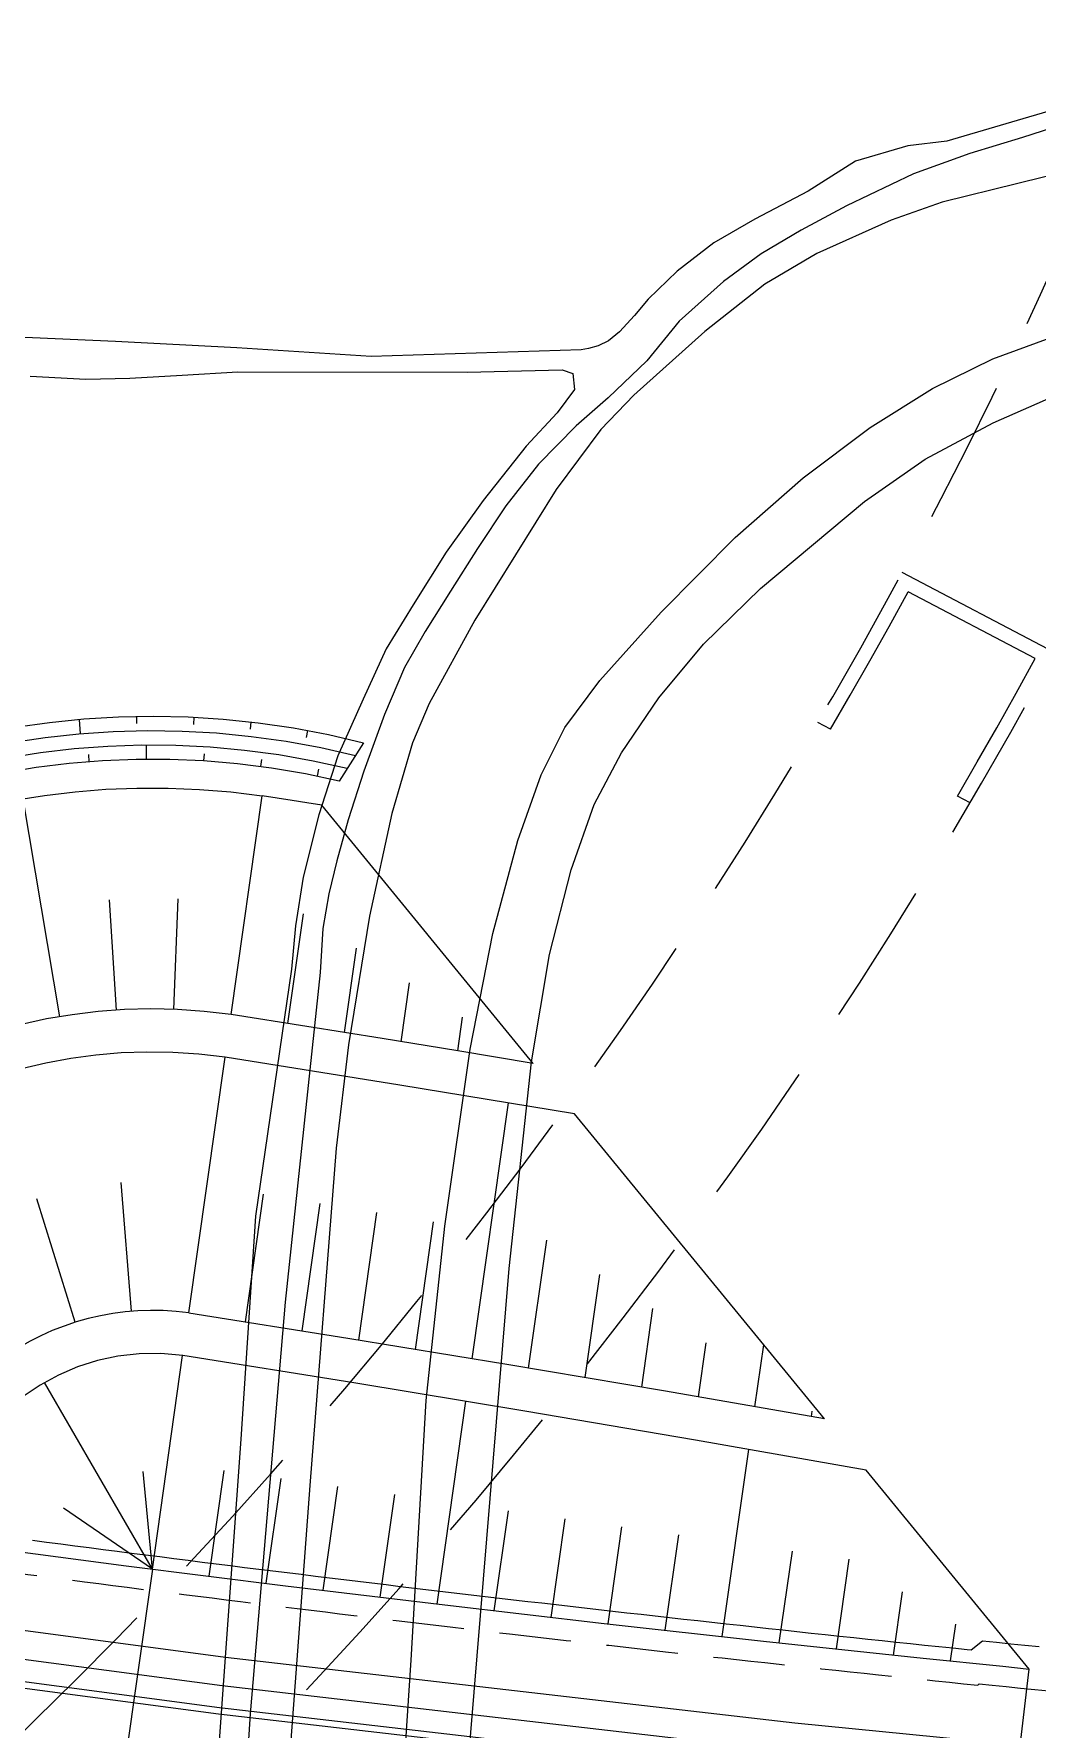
# Model space of a CAD drawing. Header units: millimetres. Extents: x 9574 to 10370, y 1103 to 1809.
# Drawn here: x 9836.4 to 9871.4, y 1485.6 to 1544.6 of the extents above; entities that cross this region are included whole.
import ezdxf
from ezdxf.xclip import XClip

# ---------------------------------------------------------------- set-up
doc = ezdxf.new("R2010")
doc.units = ezdxf.units.MM
doc.header["$LTSCALE"] = 10
doc.header["$MEASUREMENT"] = 0
doc.header["$XCLIPFRAME"] = 2
for name, pattern in [('DASHED', [0.75, 0.5, -0.25]), ('DASHEDX2', [1.5, 1, -0.5]), ('HIDDEN', [0.375, 0.25, -0.125])]:
    doc.linetypes.add(name, pattern=pattern)
for name, color, linetype in [('TN-CABL', 4, 'Continuous'), ('TZ-BASE', 253, 'Continuous'), ('TZ-CABL', 4, 'Continuous')]:
    doc.layers.add(name, color=color, linetype=linetype)
doc.linetypes.add('ZIGZAG', pattern='A,0.0001,-0.2,[131,ltypeshp.shx,S=0.2,R=0,X=-0.2,Y=0],-0.4,[131,ltypeshp.shx,S=0.2,R=180,X=0.2,Y=0],-0.2', length=0.8001)

# ---------------------------------------------------------------- blocks, each defined once
blk = doc.blocks.new('jd-fgjfjfjfjazdf2gs')
at = {"layer": 'TZ-BASE', "linetype": 'DASHEDX2'}
for p, q in [((225.577, -2.395), (220.266, 0.397)), ((224.897, -2.602), (220.471, -0.275)), ((217.763, -5.066), (217.32, -4.833)), ((222.636, -7.628), (222.193, -7.395))]:
    blk.add_line(p, q, dxfattribs=at)
at = {"layer": 'TZ-BASE'}
for p, q in [((191.573, -4.721), (191.616, -5.219)), ((193.57, -4.616), (193.574, -4.866)), ((195.569, -4.645), (195.557, -4.895)), ((197.562, -4.809), (197.533, -5.058)), ((199.539, -5.107), (199.494, -5.353)), ((193.925, -6.111), (193.922, -5.611)), ((201.487, -5.536), (200.643, -6.873)), ((191.927, -6.196), (191.908, -5.947)), ((195.924, -6.168), (195.94, -5.918)), ((197.914, -6.366), (197.947, -6.118)), ((199.884, -6.704), (199.936, -6.459)), ((190.897, -15.081), (189.621, -7.486)), ((192.883, -14.851), (192.637, -11.008)), ((194.882, -14.826), (195.031, -10.978)), ((193.401, -25.342), (193.036, -20.856)), ((191.441, -25.723), (190.098, -21.428)), ((222.673, -37.137), (223.06, -36.825)), ((222.899, -38.367), (222.954, -38.322)), ((223.119, -51.074), (224.693, -37.805))]:
    blk.add_line(p, q, dxfattribs=at)
at = {"layer": 'TZ-BASE', "ltscale": 10}
for p, q in [((196.873, -15.005), (197.957, -7.381)), ((207.406, -16.705), (200.035, -7.709)), ((198.849, -15.317), (199.393, -11.49)), ((200.824, -15.632), (201.242, -12.693)), ((202.799, -15.95), (203.091, -13.897)), ((204.774, -16.271), (204.94, -15.1)), ((195.396, -25.402), (196.662, -16.49)), ((205.27, -26.994), (206.537, -18.081)), ((217.554, -29.091), (208.848, -18.466)), ((197.371, -25.714), (198.003, -21.266)), ((199.347, -26.029), (199.978, -21.586)), ((201.321, -26.347), (201.953, -21.906)), ((203.296, -26.669), (203.927, -22.226)), ((207.243, -27.322), (207.877, -22.866)), ((209.216, -27.654), (209.727, -24.056)), ((211.189, -27.988), (211.578, -25.247)), ((213.161, -28.326), (213.429, -26.438)), ((215.132, -28.668), (215.439, -26.51)), ((194.128, -34.322), (195.184, -26.887)), ((194.128, -34.322), (190.366, -27.825)), ((204.055, -35.541), (205.059, -28.479)), ((217.103, -29.012), (217.131, -28.819)), ((213.994, -36.677), (214.921, -30.153)), ((194.128, -34.322), (193.805, -30.929)), ((196.112, -34.572), (196.636, -30.886)), ((198.097, -34.82), (198.616, -31.167)), ((224.693, -37.805), (219.013, -30.872)), ((200.083, -35.063), (200.597, -31.448)), ((202.069, -35.304), (202.577, -31.729)), ((194.128, -34.322), (191.035, -32.198)), ((206.042, -35.775), (206.537, -32.291)), ((208.029, -36.005), (208.517, -32.572)), ((210.017, -36.232), (210.497, -32.853)), ((212.005, -36.456), (212.477, -33.134)), ((215.983, -36.894), (216.438, -33.696)), ((217.973, -37.108), (218.418, -33.977)), ((194.128, -34.322), (192.247, -47.551)), ((219.963, -37.318), (220.277, -35.111)), ((221.954, -37.525), (222.136, -36.245))]:
    blk.add_line(p, q, dxfattribs=at)
at = {"layer": 'TZ-BASE'}
for points, elevation in [([(229.571, 15.248), (221.662, 13.297), (219.876, 12.677), (217.287, 11.515), (215.481, 10.442), (213.391, 8.797), (210.911, 6.573), (209.76, 5.375), (208.205, 3.292), (205.365, -1.268), (203.781, -4.167), (203.197, -5.535), (202.475, -8.002), (201.698, -11.574), (200.962, -16.063), (200.535, -19.665), (199.613, -31.411), (198.407, -47.604), (197.335, -58.289), (195.119, -77.689), (192.913, -98.472)], 36), ([(199.089, -85.23), (199.751, -73.237), (200.626, -64.405), (202.568, -46.308), (203.146, -37.496), (203.671, -28.448), (204.321, -22.382), (205.204, -16.205), (205.999, -12.179), (206.864, -8.939), (207.682, -6.653), (208.507, -5.007), (209.727, -3.37), (211.864, -0.983), (214.444, 1.616), (216.812, 3.689), (219.149, 5.445), (221.322, 6.807), (223.424, 7.837), (225.773, 8.698)], 39), ([(201.009, -91.398), (201.907, -79.15), (205.005, -42.686), (206.565, -23.85), (207.346, -16.655), (207.968, -12.914), (208.721, -9.967), (209.533, -7.689), (210.483, -5.881), (211.786, -3.973), (213.344, -2.1), (215.326, -0.16), (218.953, 2.869), (221.061, 4.348), (223.442, 5.609), (226.509, 6.961)], 40)]:
    blk.add_lwpolyline(points, dxfattribs=dict(at, elevation=elevation))
for points in [[(0.608, 2.03), (0.962, 1.921), (20.17, -3.648), (39.469, -8.896), (58.853, -13.82), (78.317, -18.421), (97.854, -22.695), (117.461, -26.643), (137.13, -30.263), (156.857, -33.553), (176.637, -36.514), (196.463, -39.144), (216.33, -41.443), (236.233, -43.409)], [(189.948, -33.32), (190.441, -33.384), (190.934, -33.448), (191.427, -33.512), (191.92, -33.576), (192.413, -33.639), (192.905, -33.702), (193.398, -33.765), (193.892, -33.828), (194.385, -33.891), (194.878, -33.953), (195.371, -34.016), (195.864, -34.078), (196.357, -34.14), (196.85, -34.201), (197.343, -34.263), (197.837, -34.324), (198.33, -34.385), (198.823, -34.446), (199.317, -34.506), (199.81, -34.567), (200.303, -34.627), (200.797, -34.687), (201.29, -34.747), (201.784, -34.806), (202.277, -34.866), (202.771, -34.925), (203.264, -34.984), (203.758, -35.042), (204.251, -35.101), (204.745, -35.159), (205.238, -35.217), (205.732, -35.275), (206.226, -35.333), (206.719, -35.391), (207.213, -35.448), (207.707, -35.505), (208.201, -35.562), (208.694, -35.619), (209.188, -35.675), (209.682, -35.731), (210.176, -35.787), (210.67, -35.843), (211.164, -35.899), (211.658, -35.954), (212.151, -36.01), (212.645, -36.065), (213.139, -36.12), (213.633, -36.174), (214.127, -36.229), (214.622, -36.283), (215.116, -36.337), (215.61, -36.391), (216.104, -36.444), (216.598, -36.498), (217.092, -36.551), (217.586, -36.604), (218.081, -36.657), (218.575, -36.709), (219.069, -36.762), (219.563, -36.814), (220.058, -36.866), (220.552, -36.917), (221.046, -36.969), (221.541, -37.02), (222.035, -37.071), (222.529, -37.122), (222.673, -37.137)], [(223.057, -36.825), (223.06, -36.825), (223.554, -36.875), (224.048, -36.926), (224.543, -36.976), (225.037, -37.026)]]:
    blk.add_lwpolyline(points, dxfattribs=at)
for points in [[(117.243, -9.115), (139.298, -14.272), (158.582, -18.147), (158.648, -18.157), (168.268, -19.703, -0.338871), (201.487, -5.536)], [(117.535, -9.697), (139.192, -14.76), (158.493, -18.639), (158.569, -18.651), (168.534, -20.253, -0.340625), (201.205, -5.981), (201.206, -5.982)], [(117.826, -10.279), (139.086, -15.249), (158.405, -19.131), (158.49, -19.145), (168.805, -20.803, -0.342441), (200.924, -6.426), (200.925, -6.427)], [(119.528, -12.217), (138.767, -16.715), (158.138, -20.607), (158.252, -20.626), (169.646, -22.457, -0.326127), (197.957, -7.381)], [(200.035, -7.709, 0.000426), (197.957, -7.381)]]:
    blk.add_lwpolyline(points, format="xyb", dxfattribs=at)
at = {"layer": 'TZ-BASE', "ltscale": 10}
for points in [[(200.643, -6.873, 0.34432), (169.08, -21.353), (158.41, -19.638), (158.316, -19.623), (138.98, -15.738), (118.118, -10.86)], [(176.585, -31.961, 0.009375), (220.997, -37.426, 0.000778), (224.693, -37.805, 0.000778)]]:
    blk.add_lwpolyline(points, format="xyb", dxfattribs=at)
at = {"layer": 'TZ-BASE', "flags": 128}
for points in [[(196.662, -16.49, 0.411384), (176.331, -31.608)], [(195.396, -25.402, 0.414214), (185.218, -33.047)]]:
    blk.add_lwpolyline(points, format="xyb", dxfattribs=at)
at = {"layer": 'TZ-BASE', "linetype": 'HIDDEN', "flags": 128}
for points in [[(176.48, -32.694), (176.482, -32.694), (176.975, -32.764), (177.468, -32.834), (177.96, -32.903), (178.453, -32.973), (178.946, -33.042), (179.438, -33.111), (179.931, -33.179), (180.424, -33.248), (180.917, -33.316), (181.41, -33.384), (181.902, -33.452), (182.395, -33.52), (182.888, -33.587), (183.381, -33.654), (183.874, -33.721), (184.367, -33.788), (184.86, -33.855), (185.353, -33.921), (185.846, -33.987), (186.34, -34.053), (186.833, -34.119), (187.326, -34.185), (187.819, -34.25), (188.312, -34.315), (188.806, -34.38), (189.299, -34.445), (189.792, -34.51), (190.286, -34.574), (190.779, -34.638), (191.272, -34.702), (191.766, -34.766), (192.259, -34.829), (192.753, -34.893), (193.246, -34.956), (193.74, -35.019), (194.233, -35.081), (194.727, -35.144), (195.221, -35.206), (195.714, -35.268), (196.208, -35.33), (196.701, -35.392), (197.195, -35.453), (197.689, -35.515), (198.183, -35.576), (198.676, -35.637), (199.17, -35.697), (199.664, -35.758), (200.158, -35.818), (200.652, -35.878), (201.146, -35.938), (201.64, -35.997), (202.134, -36.057), (202.628, -36.116), (203.122, -36.175), (203.616, -36.234), (204.11, -36.293), (204.604, -36.351), (205.098, -36.409), (205.592, -36.467), (206.086, -36.525), (206.58, -36.582), (207.075, -36.64), (207.569, -36.697), (208.063, -36.754), (208.557, -36.811), (209.052, -36.867), (209.546, -36.924), (210.04, -36.98), (210.535, -37.036), (211.029, -37.091), (211.524, -37.147), (212.018, -37.202), (212.513, -37.257), (213.007, -37.312), (213.502, -37.367), (213.996, -37.421), (214.491, -37.476), (214.985, -37.53), (215.48, -37.584), (215.974, -37.637), (216.469, -37.691), (216.964, -37.744), (217.458, -37.797), (217.953, -37.85), (218.448, -37.902), (218.943, -37.955), (219.437, -38.007), (219.932, -38.059), (220.427, -38.111), (220.922, -38.162), (221.417, -38.214), (221.912, -38.265), (222.407, -38.316), (222.899, -38.367)], [(222.954, -38.322), (223.401, -38.368), (223.896, -38.418), (224.391, -38.468), (224.886, -38.518), (225.381, -38.568), (225.876, -38.617), (226.371, -38.667), (226.867, -38.716), (227.362, -38.765), (227.857, -38.813), (228.352, -38.862), (228.847, -38.91), (229.342, -38.958), (229.837, -39.006), (230.333, -39.054), (230.828, -39.101), (231.323, -39.149), (231.818, -39.196), (232.314, -39.242), (232.809, -39.289), (233.304, -39.336), (233.8, -39.382), (234.295, -39.428), (234.79, -39.474), (235.286, -39.519), (235.781, -39.565), (236.277, -39.61), (236.772, -39.655), (237.268, -39.7), (237.763, -39.744), (238.259, -39.789), (238.754, -39.833), (239.25, -39.877), (239.745, -39.92), (240.241, -39.964), (240.737, -40.007), (241.232, -40.05), (241.728, -40.093), (242.224, -40.136), (242.719, -40.179), (243.215, -40.221), (243.711, -40.263), (244.206, -40.305), (244.702, -40.347), (245.198, -40.388), (245.694, -40.429), (246.189, -40.47), (246.685, -40.511), (247.181, -40.552), (247.677, -40.592), (248.173, -40.633), (248.669, -40.673), (249.165, -40.713), (249.661, -40.752), (250.157, -40.792), (250.652, -40.831), (251.148, -40.87), (251.644, -40.909), (252.14, -40.947), (252.636, -40.986), (253.133, -41.024), (253.629, -41.062), (254.125, -41.099), (254.621, -41.137), (255.117, -41.174), (255.613, -41.212), (256.109, -41.248), (256.605, -41.285), (257.101, -41.322), (257.598, -41.358), (258.094, -41.394), (258.59, -41.43), (259.086, -41.466), (259.582, -41.501), (260.079, -41.536), (260.575, -41.572), (261.071, -41.606), (261.568, -41.641), (262.064, -41.676), (262.56, -41.71), (263.056, -41.744), (263.553, -41.778), (264.049, -41.811), (264.546, -41.845), (265.042, -41.878), (265.538, -41.911), (266.035, -41.944), (266.531, -41.976), (267.028, -42.009), (267.524, -42.041), (268.021, -42.073), (268.517, -42.105), (269.014, -42.136), (269.51, -42.168), (270.007, -42.199), (270.503, -42.23), (271, -42.26), (271.496, -42.291), (271.993, -42.321), (272.489, -42.351), (272.986, -42.381), (273.483, -42.411), (273.979, -42.44), (274.476, -42.47), (274.973, -42.499), (275.469, -42.528), (275.966, -42.556), (276.463, -42.585), (276.959, -42.613), (277.456, -42.641), (277.953, -42.669), (278.45, -42.696), (278.946, -42.724), (279.443, -42.751), (279.94, -42.778), (280.437, -42.805), (280.933, -42.832), (281.43, -42.858), (281.927, -42.884), (282.424, -42.91), (282.921, -42.936), (283.418, -42.961), (283.914, -42.987), (284.409, -43.012)]]:
    blk.add_lwpolyline(points, dxfattribs=at)
at = {"layer": 'TZ-BASE'}
for points in [[(225.738, 16.576, 35.878), (221.818, 15.422, 35.889), (220.464, 15.266, 35.889), (218.64, 14.727, 35.889), (216.986, 13.683, 35.826), (215.131, 12.707, 35.836), (213.702, 11.884, 35.836), (212.424, 10.897, 35.842), (211.414, 9.916, 35.847), (210.938, 9.354, 35.847), (210.409, 8.78, 35.81), (210.028, 8.473, 35.826), (209.665, 8.291, 35.826), (209.329, 8.199, 35.826), (209.07, 8.152, 35.826), (201.757, 7.921, 35.842), (197.077, 8.226, 35.81)], [(226.841, 16.314, 35.513), (224.455, 15.556, 35.518), (222.622, 14.999, 35.513), (220.659, 14.282, 35.404), (218.325, 13.173, 35.425), (216.746, 12.319, 35.487), (215.354, 11.497, 35.55), (214.038, 10.535, 35.539), (212.493, 9.152, 35.544), (211.366, 7.772, 35.482), (210.016, 6.481, 35.487), (208.896, 5.502, 35.487), (207.593, 4.171, 35.492), (206.445, 2.714, 35.492), (205.46, 1.233, 35.492), (204.517, -0.257, 35.513), (203.643, -1.661, 35.576), (202.917, -2.918, 35.581), (202.217, -4.553, 35.571), (201.499, -6.522, 35.576), (200.951, -8.217, 35.576), (200.557, -9.647, 35.576), (200.284, -10.797, 35.576), (200.072, -12.005, 35.576), (199.976, -13.539, 35.576), (198.762, -25.025, 35.565), (197.541, -39.362, 35.633), (196.479, -55.689, 35.644)], [(197.077, 8.226, 35.81), (192.841, 8.442, 35.92), (184.939, 8.793, 35.951), (176.245, 8.913, 35.873), (169.74, 9.126, 35.873), (168.616, 9.154, 35.875)], [(189.873, 7.238, 35.607), (191.806, 7.133, 35.612), (193.343, 7.172, 35.612), (195.166, 7.27, 35.617), (197.107, 7.384, 35.617), (205.099, 7.374, 35.654), (208.411, 7.46, 35.675), (208.788, 7.33, 35.675), (208.848, 6.771, 35.67), (208.241, 5.954, 35.571), (207.163, 4.796, 35.571), (205.665, 2.903, 35.576), (204.369, 1.101, 35.576), (203.218, -0.73, 35.571), (202.276, -2.266, 35.565), (201.477, -4.022, 35.576), (200.59, -5.987, 35.602), (199.928, -8.041, 35.711), (199.384, -10.217, 35.737), (199.122, -11.917, 35.737), (198.978, -13.429, 35.737), (197.726, -22.024, 35.722), (197.215, -29.797, 35.701)], [(197.215, -29.797, 35.701), (195.855, -48.71, 35.602), (193.409, -78.656, 35.727), (191.614, -87.086, 35.711)]]:
    blk.add_polyline3d(points, dxfattribs=at)
for centre, radius, start, end in [((2037.899, -211.648), 1814, 172.524972, 178.501888), ((194.129, -34.313), 19.502, 81.91061, 167.07478), ((6.826, -1226.338), 1226.15, 80.584963, 81.083491), ((6.826, -1226.338), 1224.65, 80.504897, 81.082478), ((6.826, -1226.338), 1215.65, 80.017587, 81.076346), ((194.129, -34.313), 7.501, 81.91061, 171.91061), ((6.826, -1226.338), 1214.15, 79.935193, 81.075316)]:
    blk.add_arc(centre, radius, start, end, dxfattribs=at)
at = {"layer": 'TZ-BASE', "linetype": 'DASHED'}
for centre, radius, start, end in [((75.061, 78.758), 165, 314.18188, 336.08909), ((75.061, 78.758), 171, 314.18188, 336.08909), ((228.388, -79.01), 55, 134.18188, 226.13673)]:
    blk.add_arc(centre, radius, start, end, dxfattribs=at)
at = {"layer": 'TZ-BASE', "linetype": 'DASHEDX2'}
for radius, start, end in [(165.5, 329.56967, 331.47473), (170.5, 329.64887, 331.49801)]:
    blk.add_arc((75.061, 78.758), radius, start, end, dxfattribs=at)

msp = doc.modelspace()

# ---------------------------------------------------------------- linework, layer by layer
at = {"layer": 'TN-CABL', "linetype": 'ZIGZAG', "ltscale": 0.5}
msp.add_lwpolyline([(9810.203, 1491.648), (9823.151, 1489.71), (9842.964, 1487.082), (9862.819, 1484.785), (9882.709, 1482.819), (9902.629, 1481.187), (9922.574, 1479.887), (9942.537, 1478.92), (9962.514, 1478.287), (9982.499, 1477.988), (10002.485, 1478.022), (10022.469, 1478.391), (10042.443, 1479.093), (10062.404, 1480.128), (10082.344, 1481.497), (10102.258, 1483.198), (10122.141, 1485.232), (10141.987, 1487.598), (10161.792, 1490.294), (10162.95, 1490.472)], dxfattribs=at)
at = {"layer": 'TZ-CABL', "flags": 128}
for points in [[(9810.145, 1492.668), (9823.291, 1490.7), (9843.088, 1488.074), (9862.925, 1485.779), (9882.799, 1483.815), (9902.702, 1482.184), (9922.63, 1480.885), (9942.577, 1479.92), (9962.537, 1479.287), (9982.505, 1478.988), (10002.475, 1479.022), (10022.442, 1479.39), (10042.4, 1480.092), (10062.343, 1481.126), (10082.267, 1482.494), (10102.164, 1484.194), (10122.031, 1486.226), (10141.861, 1488.59), (10161.648, 1491.284), (10163.004, 1491.492)], [(9810.203, 1491.648), (9823.151, 1489.71), (9842.964, 1487.082), (9862.819, 1484.785), (9882.709, 1482.819), (9902.629, 1481.187), (9922.574, 1479.887), (9942.537, 1478.92), (9962.514, 1478.287), (9982.499, 1477.988), (10002.485, 1478.022), (10022.469, 1478.391), (10042.443, 1479.093), (10062.404, 1480.128), (10082.344, 1481.497), (10102.258, 1483.198), (10122.141, 1485.232), (10141.987, 1487.598), (10161.792, 1490.294), (10162.95, 1490.472)], [(9809.848, 1490.69), (9823.011, 1488.72), (9842.841, 1486.089), (9862.712, 1483.79), (9882.619, 1481.823), (9902.556, 1480.189), (9922.517, 1478.888), (9942.497, 1477.921), (9962.491, 1477.288), (9982.492, 1476.988), (10002.496, 1477.022), (10022.496, 1477.391), (10042.487, 1478.094), (10062.464, 1479.13), (10082.42, 1480.5), (10102.351, 1482.203), (10122.251, 1484.238), (10142.114, 1486.606), (10161.935, 1489.305), (10163.307, 1489.515)]]:
    msp.add_lwpolyline(points, dxfattribs=at)

# ---------------------------------------------------------------- block references
at = {"layer": 'TZ-BASE'}
ref = msp.add_blockref('jd-fgjfjfjfjazdf2gs', (9646.407, 1525.461), dxfattribs=at)
XClip(ref).set_block_clipping_path([(714.6438916503, -81.2189901643), (567.8265276495, -116.1712244665), (355.8346550711, -135.7611912706), (143.1711438058, -119.8842510469), (-24.4568499983, -81.6031187117), (21.5795735279, 72.0027518047), (167.0723879304, 38.7766208012), (354.4195205208, 24.7897398007), (541.8075255428, 42.1060866644), (668.4836330351, 72.2633709864)])

doc.saveas('drawing.dxf')
